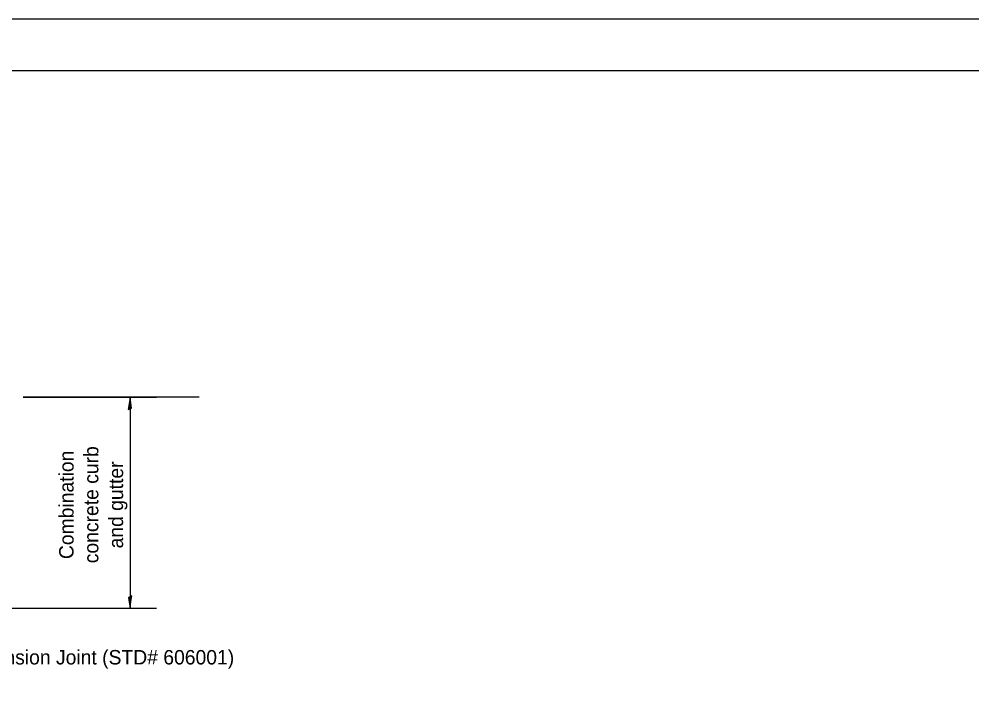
# Model space of a CAD drawing. Extents: x 0 to 2.83, y -0.14 to 1.83.
# Drawn here: x 1.673 to 2.443, y 1.295 to 1.833 of the extents above; entities that cross this region are included whole.
import ezdxf

# ---------------------------------------------------------------- set-up
doc = ezdxf.new("R2010")
doc.units = 0
for name, color, linetype in [('RD_Pr_Roadway_Dimensions', 7, 'Continuous'), ('RD_Pr_Roadway_Notes', 7, 'Continuous'), ('SH_General_Details', 7, 'Continuous'), ('SH_Printer_Plotting_Border', 7, 'Continuous')]:
    doc.layers.add(name, color=color, linetype=linetype)

msp = doc.modelspace()

# ---------------------------------------------------------------- linework, layer by layer
at = {"layer": 'RD_Pr_Roadway_Dimensions'}
for p, q in [((1.67639, 1.52795), (1.78411, 1.52795)), ((1.81873, 1.52795), (1.67658, 1.52795)), ((1.76276, 1.52795), (1.76276, 1.35738)), ((1.65714, 1.35738), (1.78411, 1.35738))]:
    msp.add_line(p, q, dxfattribs=at)
for points in [[(1.76263, 1.51877), (1.764, 1.51908), (1.76341, 1.52296), (1.76276, 1.52795), (1.76203, 1.52262), (1.76121, 1.51795), (1.76263, 1.51877), (1.76353, 1.51918), (1.76275, 1.5246), (1.76171, 1.51868), (1.76288, 1.51955), (1.76272, 1.52204), (1.76236, 1.51964)], [(1.76289, 1.36656), (1.76152, 1.36625), (1.76211, 1.36237), (1.76276, 1.35738), (1.76349, 1.36271), (1.76431, 1.36738), (1.76289, 1.36656), (1.76199, 1.36615), (1.76277, 1.36073), (1.76381, 1.36665), (1.76264, 1.36578), (1.7628, 1.36329), (1.76316, 1.36568)]]:
    msp.add_lwpolyline(points, dxfattribs=at)
at = {"layer": 'SH_General_Details'}
msp.add_line((2.83333, 1.83333), (-0.00001, 1.83333), dxfattribs=at)
msp.add_lwpolyline([(0.16666, 1.79167), (2.79166, 1.79167), (2.79166, 0.04167), (0.16666, 0.04167)], close=True, dxfattribs=at)
at = {"layer": 'SH_Printer_Plotting_Border'}
msp.add_lwpolyline([(-0.00001, 0), (2.83333, 0), (2.83333, 1.83333), (-0.00001, 1.83333)], close=True, dxfattribs=at)

# ---------------------------------------------------------------- texts
at = {"layer": 'RD_Pr_Roadway_Dimensions'}
for s, height, p in [('concrete curb', 0.0116667, (1.7372, 1.39379)), ('Combination', 0.0116667, (1.7172, 1.39714)), ('and gutter', 0.011667, (1.7572, 1.40575))]:
    msp.add_text(s, height=height, rotation=90, dxfattribs=at).set_placement(p)
at = {"layer": 'RD_Pr_Roadway_Notes'}
msp.add_text('Expansion Joint (STD# 606001)', height=0.0116667, dxfattribs=at).set_placement((1.62577, 1.31202))

doc.saveas('drawing.dxf')
